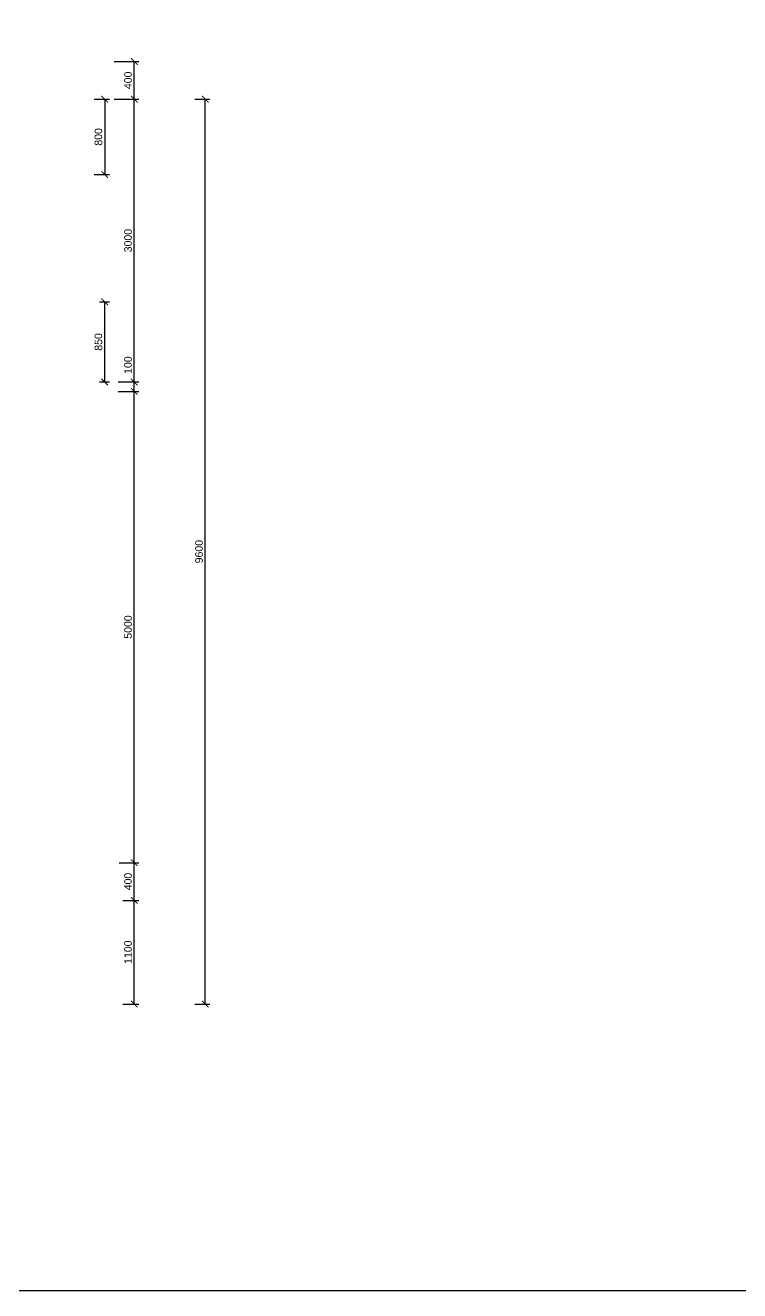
# Model space of a CAD drawing. Header units: metres. Extents: x -98677 to 89321, y -16450 to 242692.
# Drawn here: x -35591 to -28013, y 39373 to 52798 of the extents above; entities that cross this region are included whole.
import ezdxf

# ---------------------------------------------------------------- set-up
doc = ezdxf.new("R2010")
doc.units = ezdxf.units.M
doc.header["$LTSCALE"] = 0.001
doc.layers.add('Méret', color=7, linetype='Continuous')
doc.styles.add('dada', font='arial.ttf', dxfattribs={"height": 80})
doc.dimstyles.new('kicsi folyamatos', dxfattribs={"dimscale": 100, "dimtxt": 1, "dimasz": 0.7, "dimexe": 0.5, "dimexo": 0, "dimgap": 0.25, "dimtad": 1, "dimtxsty": 'dada', "dimblk1": 'ARCHTICK', "dimblk2": 'ARCHTICK', "dimsah": 1, "dimcen": 2.5, "dimadec": 0, "dimazin": 0, "dimtfac": 1, "dimtmove": 0, "dimatfit": 3, "dimldrblk": 'ARCHTICK', "dimfxl": 1, "dimarcsym": 0})

# ---------------------------------------------------------------- blocks, each defined once
blk = doc.blocks.new('_ArchTick')
at = {"color": 0, "linetype": 'ByBlock', "const_width": 0.15}
blk.add_lwpolyline([(-0.5, -0.5), (0.5, 0.5)], dxfattribs=at)
blk = doc.blocks.new('*D299')
at = {"layer": 'Defpoints', "color": 0, "ltscale": 10000}
for p in [(-33793, 52014), (-33682, 52014), (-33793, 42414)]:
    blk.add_point(p, dxfattribs=at)
at = {"layer": 'Méret', "color": 0, "lineweight": -2, "ltscale": 10000}
for p, q in [((-33793, 52014), (-33632, 52014)), ((-33682, 42414), (-33682, 52014)), ((-33793, 42414), (-33632, 42414))]:
    blk.add_line(p, q, dxfattribs=at)
at = {"layer": 'Méret', "color": 0, "lineweight": -2, "ltscale": 10000, "xscale": 70, "yscale": 70, "zscale": 70}
for p, rotation in [((-33682, 52014), 90), ((-33682, 42414), 270)]:
    blk.add_blockref('_ArchTick', p, dxfattribs=dict(at, rotation=rotation))
at = {"layer": 'Méret', "color": 0, "ltscale": 10000, "insert": (-33748, 47214), "char_height": 80, "attachment_point": 5, "rotation": 90, "style": 'dada'}
blk.add_mtext('9600', dxfattribs=at)
blk = doc.blocks.new('*D300')
at = {"layer": 'Defpoints', "color": 0, "ltscale": 10000}
for p in [(-34557, 43514), (-34435, 43514), (-34557, 42414)]:
    blk.add_point(p, dxfattribs=at)
at = {"layer": 'Méret', "color": 0, "lineweight": -2, "ltscale": 10000}
for p, q in [((-34557, 43514), (-34385, 43514)), ((-34435, 42414), (-34435, 43514)), ((-34557, 42414), (-34385, 42414))]:
    blk.add_line(p, q, dxfattribs=at)
at = {"layer": 'Méret', "color": 0, "lineweight": -2, "ltscale": 10000, "xscale": 70, "yscale": 70, "zscale": 70}
for p, rotation in [((-34435, 43514), 90), ((-34435, 42414), 270)]:
    blk.add_blockref('_ArchTick', p, dxfattribs=dict(at, rotation=rotation))
at = {"layer": 'Méret', "color": 0, "ltscale": 10000, "insert": (-34501, 42964), "char_height": 80, "attachment_point": 5, "rotation": 90, "style": 'dada'}
blk.add_mtext('1100', dxfattribs=at)
blk = doc.blocks.new('*D301')
at = {"layer": 'Defpoints', "color": 0, "ltscale": 10000}
for p in [(-34597, 43914), (-34435, 43914), (-34557, 43514)]:
    blk.add_point(p, dxfattribs=at)
at = {"layer": 'Méret', "color": 0, "lineweight": -2, "ltscale": 10000}
for p, q in [((-34597, 43914), (-34385, 43914)), ((-34435, 43514), (-34435, 43914)), ((-34557, 43514), (-34385, 43514))]:
    blk.add_line(p, q, dxfattribs=at)
at = {"layer": 'Méret', "color": 0, "lineweight": -2, "ltscale": 10000, "xscale": 70, "yscale": 70, "zscale": 70}
for p, rotation in [((-34435, 43914), 90), ((-34435, 43514), 270)]:
    blk.add_blockref('_ArchTick', p, dxfattribs=dict(at, rotation=rotation))
at = {"layer": 'Méret', "color": 0, "ltscale": 10000, "insert": (-34501, 43714), "char_height": 80, "attachment_point": 5, "rotation": 90, "style": 'dada'}
blk.add_mtext('400', dxfattribs=at)
blk = doc.blocks.new('*D302')
at = {"layer": 'Defpoints', "color": 0, "ltscale": 10000}
for p in [(-34607, 48914), (-34435, 48914), (-34597, 43914)]:
    blk.add_point(p, dxfattribs=at)
at = {"layer": 'Méret', "color": 0, "lineweight": -2, "ltscale": 10000}
for p, q in [((-34607, 48914), (-34385, 48914)), ((-34435, 43914), (-34435, 48914)), ((-34597, 43914), (-34385, 43914))]:
    blk.add_line(p, q, dxfattribs=at)
at = {"layer": 'Méret', "color": 0, "lineweight": -2, "ltscale": 10000, "xscale": 70, "yscale": 70, "zscale": 70}
for p, rotation in [((-34435, 48914), 90), ((-34435, 43914), 270)]:
    blk.add_blockref('_ArchTick', p, dxfattribs=dict(at, rotation=rotation))
at = {"layer": 'Méret', "color": 0, "ltscale": 10000, "insert": (-34501, 46414), "char_height": 80, "attachment_point": 5, "rotation": 90, "style": 'dada'}
blk.add_mtext('5000', dxfattribs=at)
blk = doc.blocks.new('*D303')
at = {"layer": 'Defpoints', "color": 0, "ltscale": 10000}
for p in [(-34607, 49014), (-34435, 49014), (-34607, 48914)]:
    blk.add_point(p, dxfattribs=at)
at = {"layer": 'Méret', "color": 0, "lineweight": -2, "ltscale": 10000}
for p, q in [((-34435, 49014), (-34435, 49303)), ((-34607, 49014), (-34385, 49014)), ((-34435, 48914), (-34435, 49014)), ((-34607, 48914), (-34385, 48914))]:
    blk.add_line(p, q, dxfattribs=at)
at = {"layer": 'Méret', "color": 0, "lineweight": -2, "ltscale": 10000, "xscale": 70, "yscale": 70, "zscale": 70}
for p, rotation in [((-34435, 49014), 90), ((-34435, 48914), 270)]:
    blk.add_blockref('_ArchTick', p, dxfattribs=dict(at, rotation=rotation))
at = {"layer": 'Méret', "color": 0, "ltscale": 10000, "insert": (-34501, 49193), "char_height": 80, "attachment_point": 5, "rotation": 90, "style": 'dada'}
blk.add_mtext('100', dxfattribs=at)
blk = doc.blocks.new('*D304')
at = {"layer": 'Defpoints', "color": 0, "ltscale": 10000}
for p in [(-34647, 52014), (-34435, 52014), (-34607, 49014)]:
    blk.add_point(p, dxfattribs=at)
at = {"layer": 'Méret', "color": 0, "lineweight": -2, "ltscale": 10000}
for p, q in [((-34647, 52014), (-34385, 52014)), ((-34435, 49014), (-34435, 52014)), ((-34607, 49014), (-34385, 49014))]:
    blk.add_line(p, q, dxfattribs=at)
at = {"layer": 'Méret', "color": 0, "lineweight": -2, "ltscale": 10000, "xscale": 70, "yscale": 70, "zscale": 70}
for p, rotation in [((-34435, 52014), 90), ((-34435, 49014), 270)]:
    blk.add_blockref('_ArchTick', p, dxfattribs=dict(at, rotation=rotation))
at = {"layer": 'Méret', "color": 0, "ltscale": 10000, "insert": (-34501, 50514), "char_height": 80, "attachment_point": 5, "rotation": 90, "style": 'dada'}
blk.add_mtext('3000', dxfattribs=at)
blk = doc.blocks.new('*D305')
at = {"layer": 'Defpoints', "color": 0, "ltscale": 10000}
for p in [(-34647, 52414), (-34435, 52414), (-34647, 52014)]:
    blk.add_point(p, dxfattribs=at)
at = {"layer": 'Méret', "color": 0, "lineweight": -2, "ltscale": 10000}
for p, q in [((-34647, 52414), (-34385, 52414)), ((-34435, 52014), (-34435, 52414)), ((-34647, 52014), (-34385, 52014))]:
    blk.add_line(p, q, dxfattribs=at)
at = {"layer": 'Méret', "color": 0, "lineweight": -2, "ltscale": 10000, "xscale": 70, "yscale": 70, "zscale": 70}
for p, rotation in [((-34435, 52414), 90), ((-34435, 52014), 270)]:
    blk.add_blockref('_ArchTick', p, dxfattribs=dict(at, rotation=rotation))
at = {"layer": 'Méret', "color": 0, "ltscale": 10000, "insert": (-34501, 52214), "char_height": 80, "attachment_point": 5, "rotation": 90, "style": 'dada'}
blk.add_mtext('400', dxfattribs=at)
blk = doc.blocks.new('*D306')
at = {"layer": 'Defpoints', "color": 0, "ltscale": 10000}
for p in [(-34805, 49864), (-34749, 49864), (-34805, 49014)]:
    blk.add_point(p, dxfattribs=at)
at = {"layer": 'Méret', "color": 0, "lineweight": -2, "ltscale": 10000}
for p, q in [((-34805, 49864), (-34699, 49864)), ((-34749, 49014), (-34749, 49864)), ((-34805, 49014), (-34699, 49014))]:
    blk.add_line(p, q, dxfattribs=at)
at = {"layer": 'Méret', "color": 0, "lineweight": -2, "ltscale": 10000, "xscale": 70, "yscale": 70, "zscale": 70}
for p, rotation in [((-34749, 49864), 90), ((-34749, 49014), 270)]:
    blk.add_blockref('_ArchTick', p, dxfattribs=dict(at, rotation=rotation))
at = {"layer": 'Méret', "color": 0, "ltscale": 10000, "insert": (-34815, 49439), "char_height": 80, "attachment_point": 5, "rotation": 90, "style": 'dada'}
blk.add_mtext('850', dxfattribs=at)
blk = doc.blocks.new('*D307')
at = {"layer": 'Defpoints', "color": 0, "ltscale": 10000}
for p in [(-34859, 52014), (-34859, 51214), (-34749, 51214)]:
    blk.add_point(p, dxfattribs=at)
at = {"layer": 'Méret', "color": 0, "lineweight": -2, "ltscale": 10000}
for p, q in [((-34859, 52014), (-34699, 52014)), ((-34749, 52014), (-34749, 51214)), ((-34859, 51214), (-34699, 51214))]:
    blk.add_line(p, q, dxfattribs=at)
at = {"layer": 'Méret', "color": 0, "lineweight": -2, "ltscale": 10000, "xscale": 70, "yscale": 70, "zscale": 70}
for p, rotation in [((-34749, 52014), 90), ((-34749, 51214), 270)]:
    blk.add_blockref('_ArchTick', p, dxfattribs=dict(at, rotation=rotation))
at = {"layer": 'Méret', "color": 0, "ltscale": 10000, "insert": (-34815, 51614), "char_height": 80, "attachment_point": 5, "rotation": 90, "style": 'dada'}
blk.add_mtext('800', dxfattribs=at)

msp = doc.modelspace()

# ---------------------------------------------------------------- linework, layer by layer
at = {"ltscale": 10000}
msp.add_lwpolyline([(-47908.237, 60738.81), (17127.889, 60738.81), (17127.889, 39372.846), (-47908.237, 39372.846)], close=True, dxfattribs=at)

# ---------------------------------------------------------------- dimensions: what is measured, and where the dimension line sits
at = {"layer": 'Méret', "ltscale": 10000}
for base, p1, p2, picture, middle in [((-34435.15, 52413.884), (-34646.986, 52013.884), (-34646.986, 52413.884), '*D305', (-34500.996, 52213.884)), ((-34749.123, 51213.884), (-34859.44, 52013.884), (-34859.44, 51213.884), '*D307', (-34814.968, 51613.884)), ((-34435.15, 52013.884), (-34607.019, 49013.884), (-34646.986, 52013.884), '*D304', (-34501.023, 50513.884)), ((-33682.196, 52013.884), (-33792.576, 42413.884), (-33792.576, 52013.884), '*D299', (-33748.042, 47213.884)), ((-34749.123, 49863.884), (-34805.248, 49013.884), (-34805.248, 49863.884), '*D306', (-34814.968, 49438.884)), ((-34435.15, 49013.884), (-34607.019, 48913.884), (-34607.019, 49013.884), '*D303', (-34500.996, 49193.359)), ((-34435.15, 48913.884), (-34597.29, 43913.884), (-34607.019, 48913.884), '*D302', (-34500.996, 46413.884)), ((-34435.15, 43913.884), (-34556.755, 43513.884), (-34597.29, 43913.884), '*D301', (-34500.996, 43713.884)), ((-34435.15, 43513.884), (-34556.755, 42413.884), (-34556.755, 43513.884), '*D300', (-34500.996, 42963.884))]:
    dim = msp.add_linear_dim(base=base, p1=p1, p2=p2, angle=90, dimstyle='kicsi folyamatos', dxfattribs=at)
    dim.commit()
    dim.dimension.update_dxf_attribs({"geometry": picture, "text_midpoint": middle})

doc.saveas('drawing.dxf')
